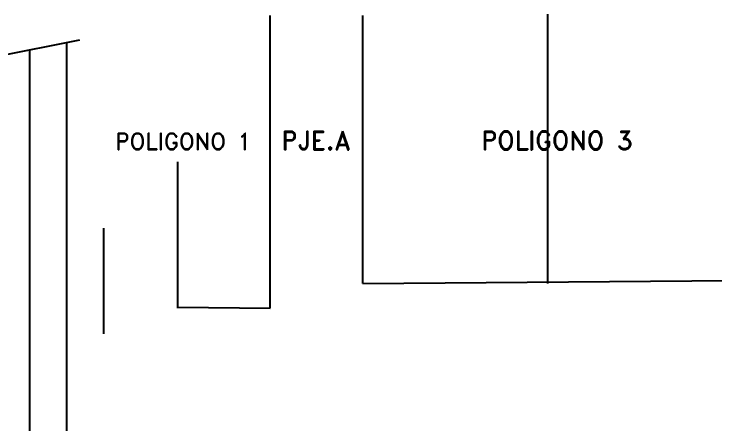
# Model space of a CAD drawing. Header units: millimetres. Extents: x 1590 to 1932, y -48 to 167.
# Drawn here: x 1619.74 to 1657.69, y 137.68 to 159.92 of the extents above; entities that cross this region are included whole.
import ezdxf
from ezdxf.enums import TextEntityAlignment as Align

# ---------------------------------------------------------------- set-up
doc = ezdxf.new("R2010")
doc.units = ezdxf.units.MM
doc.header["$LTSCALE"] = 0.1
doc.header["$MEASUREMENT"] = 0
doc.header["$PDMODE"] = 35
doc.header["$PDSIZE"] = 0.75
doc.layers.get('DEFPOINTS').update_dxf_attribs({"linetype": 'CONTINUOUS'})
for name, color, linetype in [('C-PRKG-CARS', 1, 'CONTINUOUS'), ('CALLES', 3, 'CONTINUOUS'), ('POLIGONOS', 3, 'CONTINUOUS')]:
    doc.layers.add(name, color=color, linetype=linetype)
doc.styles.add('ROMAND', font='romand.shx')

msp = doc.modelspace()

# ---------------------------------------------------------------- linework, layer by layer
at = {"layer": 'C-PRKG-CARS', "color": 2}
msp.add_line((1622.5927, 116.6473), (1622.5927, 158.3831), dxfattribs=at)
at = {"layer": 'CALLES', "color": 2, "linetype": 'Continuous'}
msp.add_line((1606.3815, 155.1139), (1623.3002, 158.5258), dxfattribs=at)
at = {"layer": 'CALLES', "linetype": 'Continuous'}
for p, q in [((1620.5927, 98.1302), (1620.5927, 157.9798)), ((1624.5927, 142.6059), (1624.5927, 148.3227))]:
    msp.add_line(p, q, dxfattribs=at)
at = {"layer": 'DEFPOINTS', "color": 0, "linetype": 'ByBlock'}
for p in [(1620.5927, 152.5929), (1622.5927, 152.5929), (1622.5927, 152.5929), (1624.5927, 142.6059)]:
    msp.add_point(p, dxfattribs=at)
at = {"layer": 'POLIGONOS', "color": 2, "linetype": 'Continuous'}
for p, q in [((1633.5927, 144.0057), (1633.5927, 159.8431)), ((1648.5927, 145.3427), (1648.5927, 159.9173)), ((1628.5927, 144.0057), (1628.5927, 151.9244)), ((1628.5927, 144.0614), (1633.5927, 144.0057))]:
    msp.add_line(p, q, dxfattribs=at)
at = {"layer": 'POLIGONOS', "linetype": 'Continuous'}
for q in [(1638.5927, 159.8431), (1658.5927, 145.491)]:
    msp.add_line((1638.5927, 145.3427), q, dxfattribs=at)

# ---------------------------------------------------------------- texts
at = {"layer": 'POLIGONOS', "style": 'ROMAND'}
for s, height, p in [('POLIGONO 1', 0.9, (1628.9039, 152.5759)), ('PJE.A', 1, (1636.0591, 152.5759)), ('POLIGONO 3', 1, (1649.0966, 152.5759))]:
    msp.add_text(s, height=height, dxfattribs=at).set_placement(p, align=Align.CENTER)

doc.saveas('drawing.dxf')
